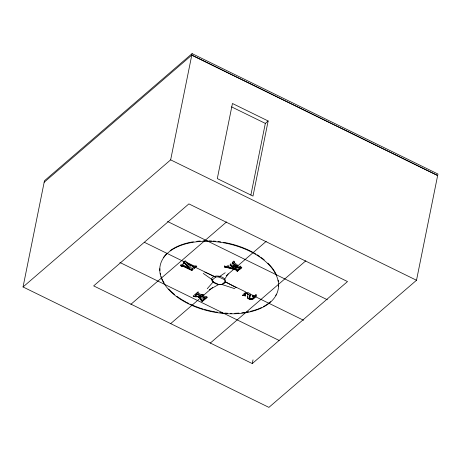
<?xml version="1.0" encoding="UTF-8"?>
<svg xmlns="http://www.w3.org/2000/svg" width="461" height="461" viewBox="0 0 461 461"><rect width="100%" height="100%" fill="white"/><g stroke="black" fill="none" stroke-linecap="round" stroke-linejoin="round"><path stroke-width="0.69" d="M23.05 286.967L44.463 180.758L192.093 53.626L437.95 174.033L416.508 280.265L268.907 407.374L23.05 286.967L170.651 159.863L192.093 53.626M192.681 267.835L192.416 269.166L191.626 269.846L183.184 265.79L180.741 265.755L181.012 264.424M180.741 265.755L182.861 263.934L183.08 264.925L183.657 265.34L188.791 267.899L184.769 263.536L183.536 263.715L183.749 262.234M183.478 263.565L184.867 263.369L189.212 268.106L190.139 268.561L185.068 263.029L183.668 263.237L183.933 261.906L185.351 260.684M192.882 269.622L191.799 270.273L183.103 266.078L181.156 266.176L183.075 266.216L191.88 270.486L192.882 269.622L193.153 268.29M197.982 293.046L197.775 292.055L193.142 296.048L196.127 296.463L195.337 295.299L196.882 293.674L200.212 295.299L199.936 295.541L196.991 294.101L195.689 295.415L195.988 296.187L195.925 295.351L197.078 294.291L199.826 295.634L199.025 296.325L197.187 296.181L200.305 297.708L199.653 296.63L200.84 295.61L204.897 297.599L204.621 297.835L200.904 296.014L200.034 297.017L200.984 296.204L204.511 297.933C203.001 300.532 198.599 296.942 202.085 300.745L206.954 296.55L205.456 296.711L202.229 295.126L203.174 294.619L201.699 294.867L203.14 294.343L201.071 294.562L197.982 293.046L198.23 291.807M230.327 264.101L230.091 265.259L235.646 269.063L230.344 265.04L230.725 264.712L236.85 266.544L233.312 263.853L232.477 263.899L233.375 263.715L237.236 266.66L238.199 266.942L233.566 263.415L232.16 263.479L234.136 261.773L234.384 262.712L240.267 267.19L241.564 267.075L239.708 268.671L239.086 267.639L233.203 265.876L233.871 266.389L239.253 267.991L239.812 269.086L241.846 267.582L239.772 269.362L239.08 268.083L234.153 266.614L237.761 269.345L239.034 269.253L237.185 270.843L236.499 269.725L227.475 267.167L224.565 266.89L224.772 265.628M230.091 265.259L234.367 268.682L228.552 266.833L228.011 266.429L228.241 265.271M230.344 265.04L230.575 263.882M232.16 263.479L232.39 262.321L233.877 261.041M234.384 262.712L234.614 261.554M250.888 194.997L265.323 123.398L268.141 120.972L232.448 103.495L217.304 178.603L252.997 196.081L268.141 120.972M237.236 266.66L237.473 265.501M237.3 271.252L239.224 269.593L237.231 271.552L236.499 270.14L229.307 268.031L224.818 267.213L229.319 267.904L236.695 270.065L237.3 271.252L237.53 270.094M239.708 268.671L239.945 267.513M239.812 269.086L240.048 267.927M240.267 267.19L240.504 266.032M255.671 295.76L252.369 295.155L253.394 296.216L253.481 297.241C252.674 298.907 249.672 298.866 249.124 297.051L250.069 294.043C248.421 291.64 244.255 291.922 243.229 294.786C240.642 295.155 247.822 296.481 244.854 294.988A2.559 1.487 11.4 0 1 244.912 293.501L246.105 293.052L247.966 293.64L248.243 294.51L247.327 296.602L247.43 297.31C250.179 301.119 255.348 297.794 255.918 294.533M255.734 295.835L255.982 294.608M256.086 296.244C254.299 297.725 251.683 300.756 248.577 298.722C245.062 295.755 249.441 300.457 251.47 299.437A4.287 2.489 11.4 0 0 253.464 298.918L256.086 296.244L256.333 295.011M252.276 363.573L347.502 281.567L188.883 203.889L93.658 285.895L252.276 363.573L253.031 359.834M236.268 287.693L225.141 281.665L224.346 279.654L228.207 273.886M207.254 288.707L213.224 281.867L212.429 279.862L203.232 273.396M44.164 182.251L191.788 55.124L437.65 175.526L191.764 55.147M130.889 304.312L226.541 221.937M183.668 263.237L186.025 261.208L186.267 262.165L192.479 265.208L194.64 266.009L196.311 265.807L194.139 267.68L194.323 268.1L196.795 266.256L194.265 268.429L193.776 266.579L186.682 262.874L193.055 266.383L193.879 267.224C193.545 266.683 188.877 264.366 187.5 263.784L192.416 269.166M212.429 279.862L215.702 277.044L217.246 276.882L218.894 276.986L224.346 279.654M170.541 323.731L212.677 287.445M226.201 275.799L237.023 266.475M238.648 265.081L266.199 241.357M238.014 269.679L238.977 268.849M213.224 281.867L218.675 284.541L220.323 284.644L221.868 284.483L225.141 281.665M210.199 343.151L305.85 260.776M218.894 276.986L225.199 272.745M209.242 289.773L218.675 284.541M221.868 284.483L234.856 288.707M213.322 282.074L213.783 282.507M204.805 272.099L215.702 277.044M231.543 106.86L265.323 123.398M170.651 159.863L416.508 280.265M167.522 221.476L327.368 299.759M144.356 242.296L184.878 262.136M194.473 266.833L213.656 276.231M225.17 281.867L245.638 291.894M250.116 294.083L303.563 320.257M119.906 262.482L279.107 340.443M247.597 296.538L247.914 296.89M247.476 296.55L247.764 296.936M249.464 296.152L249.655 296.446M213.051 281.256L213.351 281.769M228.011 266.429L227.82 265.928L224.565 266.89M276.439 294.216A60.184 34.95 11.4 0 1 275.747 295.484M270.607 301.655A60.184 34.95 11.4 0 1 263.323 306.634M261.427 307.579A60.184 34.95 11.4 0 1 258.097 308.991M257.48 309.227A60.184 34.95 11.4 0 1 250.162 311.394M248.744 311.705A60.184 34.95 11.4 0 1 245.869 312.247M245.143 312.362A60.184 34.95 11.4 0 1 241.777 312.817M239 313.082A60.184 34.95 11.4 0 1 234.735 313.307M231.86 313.347A60.184 34.95 11.4 0 1 230.419 313.33M227.648 313.238A60.184 34.95 11.4 0 1 224.835 313.065M222.709 312.886A60.184 34.95 11.4 0 1 219.868 312.57M217.748 312.276A60.184 34.95 11.4 0 1 215.639 311.947M214.941 311.826A60.184 34.95 11.4 0 1 204.477 309.423M203.111 309.026A60.184 34.95 11.4 0 1 200.414 308.173M199.757 307.954A60.184 34.95 11.4 0 1 190.295 304.174M189.01 303.563A60.184 34.95 11.4 0 1 186.509 302.301M185.898 301.978A60.184 34.95 11.4 0 1 176.938 296.342M174.316 294.302A60.184 34.95 11.4 0 1 168.697 288.995M164.128 282.985A60.184 34.95 11.4 0 1 161.12 276.663M160.543 274.693A60.184 34.95 11.4 0 1 160.249 273.344M159.909 270.642A60.184 34.95 11.4 0 1 159.869 268.648M163.505 257.52A60.184 34.95 11.4 0 1 166.421 253.936M170.121 250.709A60.184 34.95 11.4 0 1 179.75 245.431M180.43 245.166A60.184 34.95 11.4 0 1 193.384 241.795M196.749 241.339A60.184 34.95 11.4 0 1 200.235 241.022M203.076 240.873A60.184 34.95 11.4 0 1 207.387 240.815M208.793 240.844A60.184 34.95 11.4 0 1 211.576 240.953M212.982 241.04A60.184 34.95 11.4 0 1 215.817 241.27M217.949 241.501A60.184 34.95 11.4 0 1 220.779 241.881M223.585 242.33A60.184 34.95 11.4 0 1 238.775 246.203M239.461 246.439A60.184 34.95 11.4 0 1 252.628 252.179M253.896 252.87A60.184 34.95 11.4 0 1 255.757 253.948M256.979 254.691A60.184 34.95 11.4 0 1 259.912 256.616M261.035 257.411A60.184 34.95 11.4 0 1 264.211 259.854M267.922 263.179A60.184 34.95 11.4 0 1 276.692 275.597M278.139 280.138A60.184 34.95 11.4 0 1 278.392 281.492M278.663 284.852A60.184 34.95 11.4 0 1 278.628 286.166M248.024 294.366L247.932 294.683L247.275 293.726L246.26 293.519L245.189 294.089L245.229 295.115L244.843 294.418C245.143 292.983 247.597 293.058 248.024 294.366M250.421 294.135L249.441 297.178L249.753 297.777L250.755 294.81L250.421 294.135M197.135 296.411L200.322 298.117L197.135 296.411M242.567 295.357L245.557 295.887L242.567 295.357M253.337 296.953C253.441 297.99 251.164 293.553 253.337 296.953M200.598 299.31L201.636 301.189L202.512 301.315L207.254 297.23L202.373 301.171L201.768 301.073L200.598 299.31M193.534 296.481L196.23 296.844L193.534 296.481M174.223 294.752A60.184 34.95 11.4 0 0 275.28 296.556A60.184 34.95 11.4 0 0 208.015 241.276A60.184 34.95 11.4 0 0 174.223 294.752M213.702 282.633A7.094 4.12 11.4 0 0 225.354 282.167A7.094 4.12 11.4 0 0 216.618 275.995A7.094 4.12 11.4 0 0 213.702 282.633"/></g></svg>
